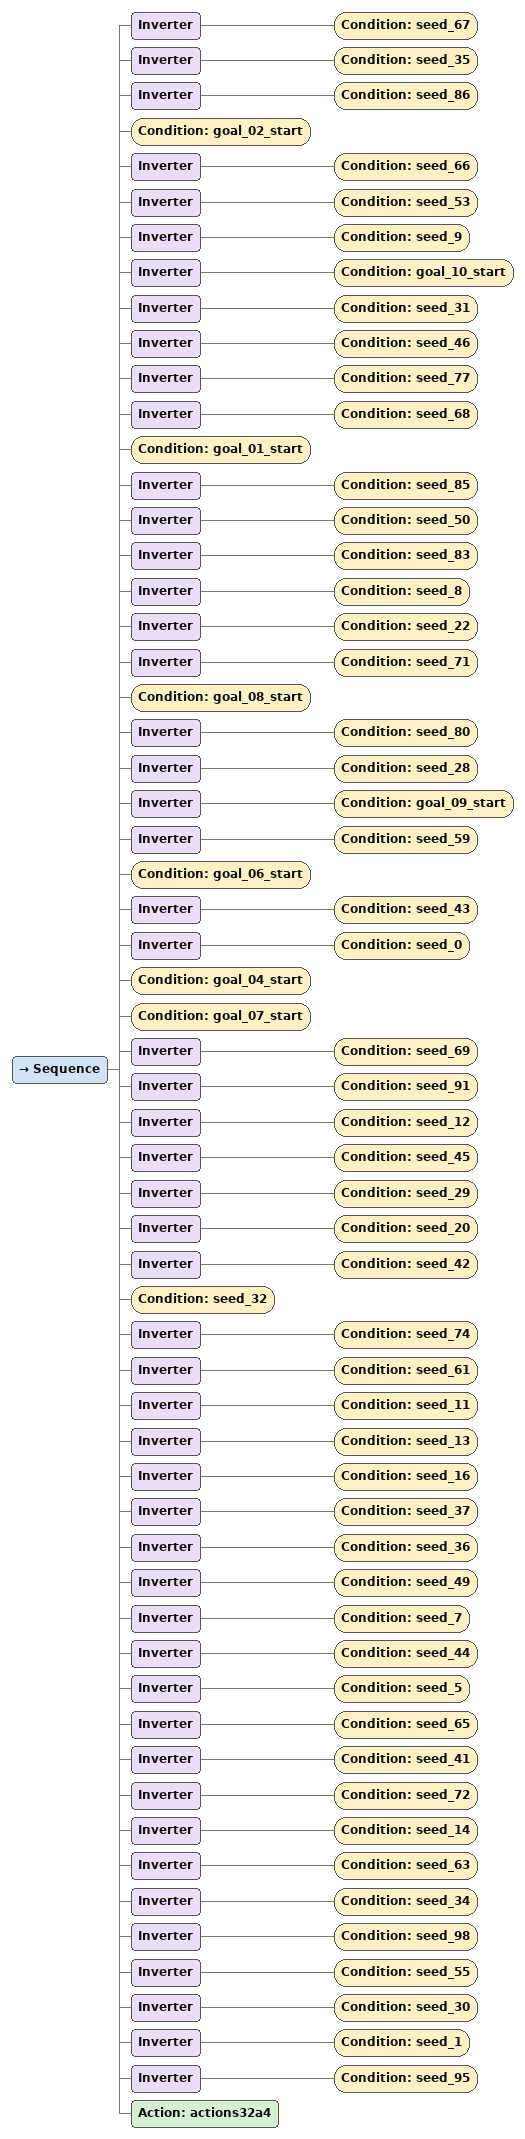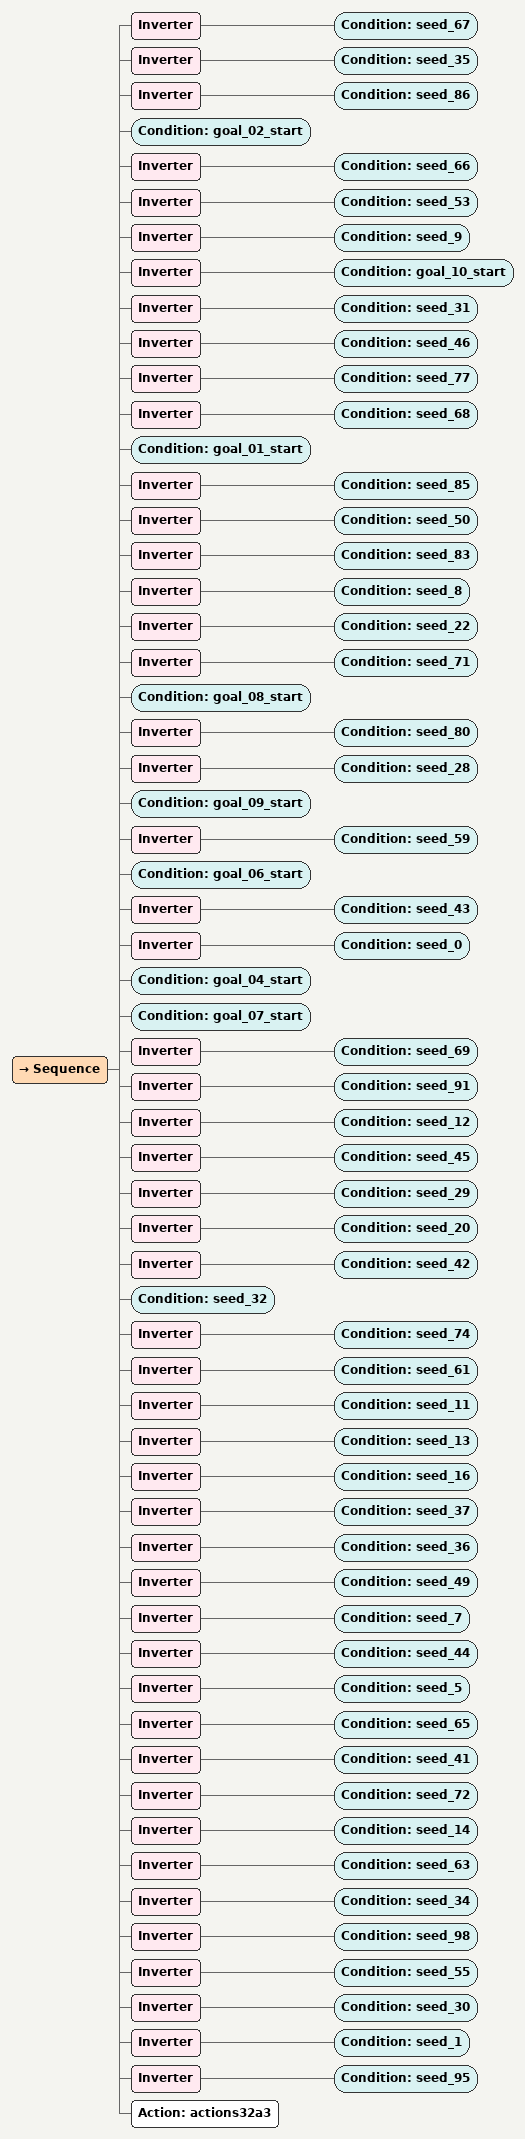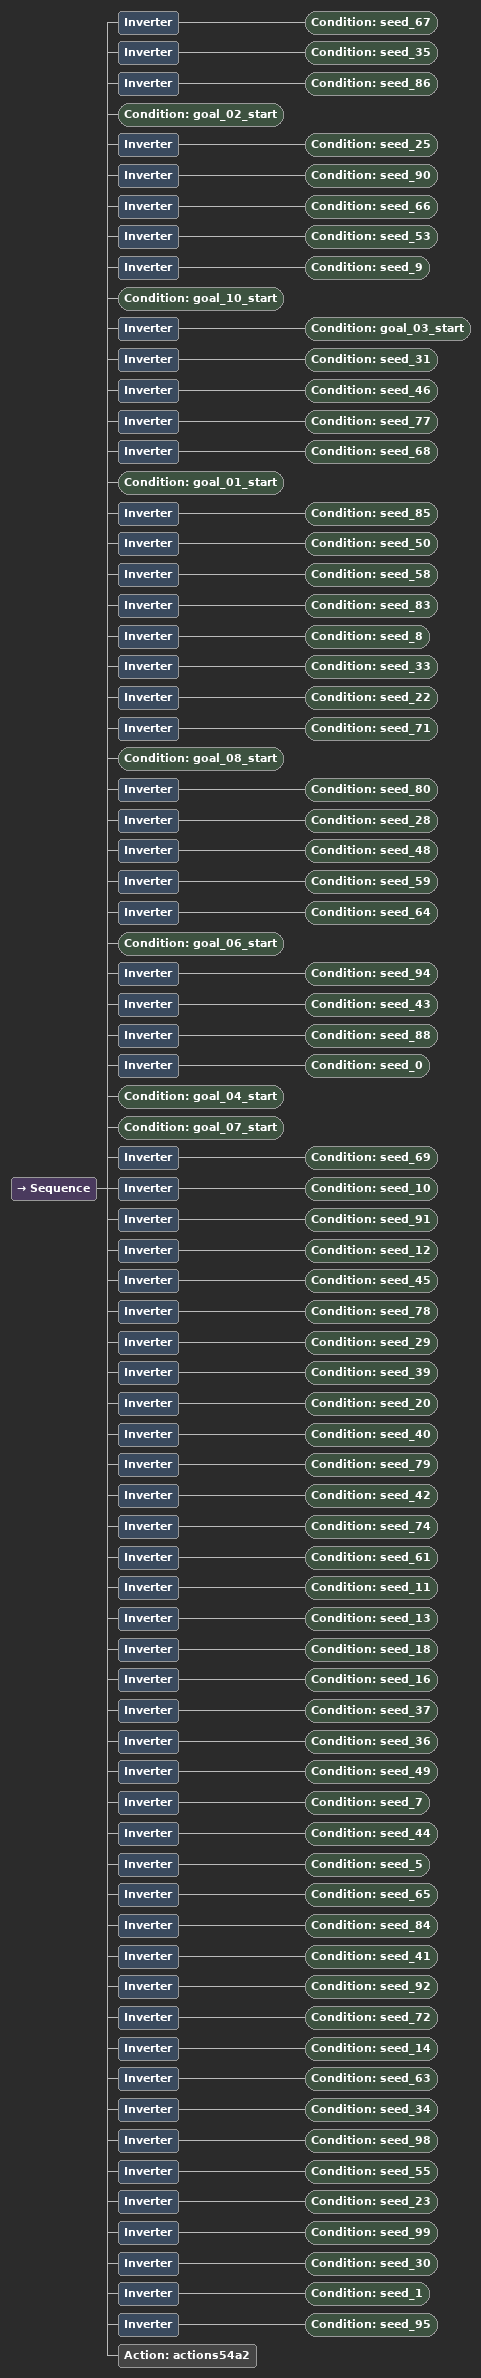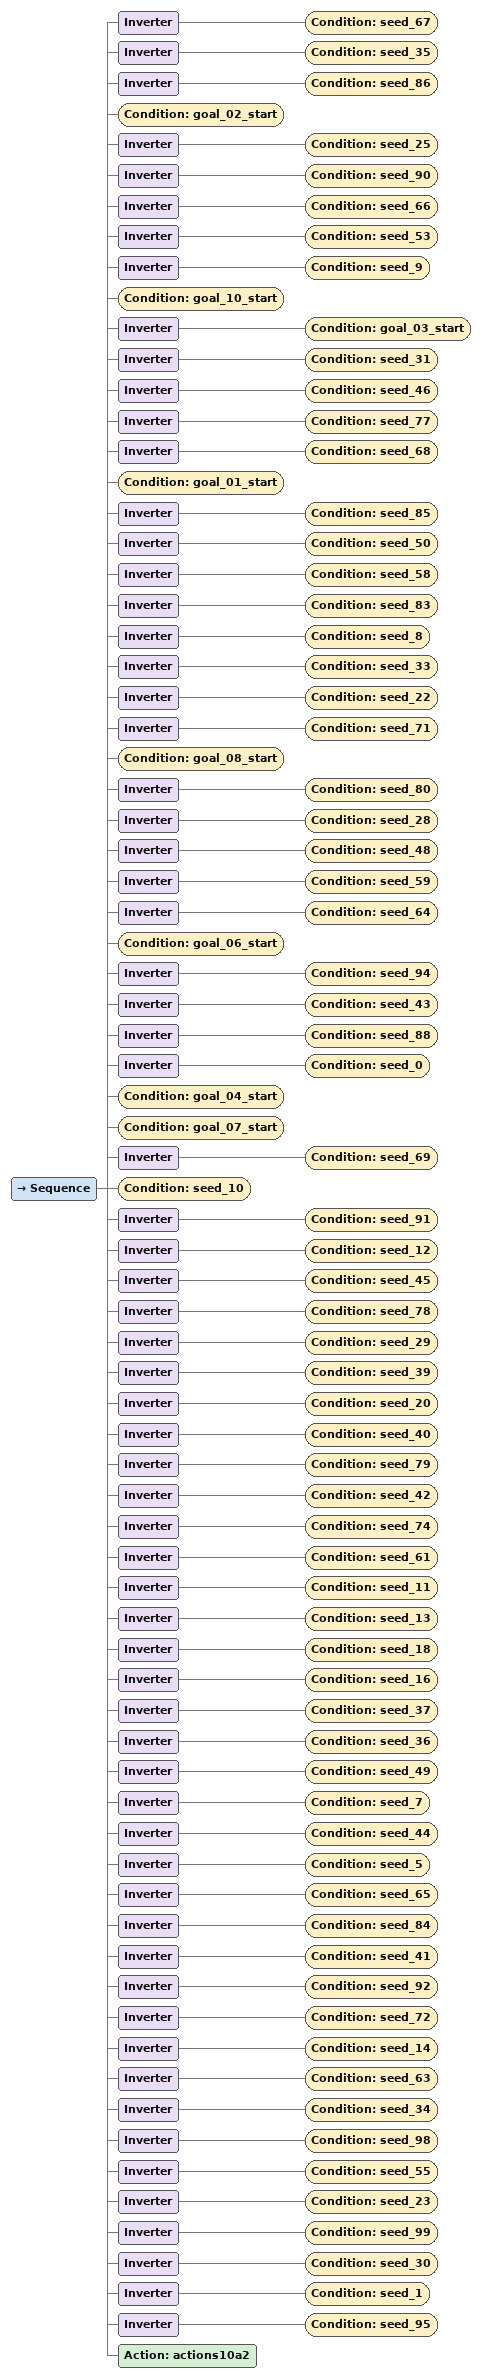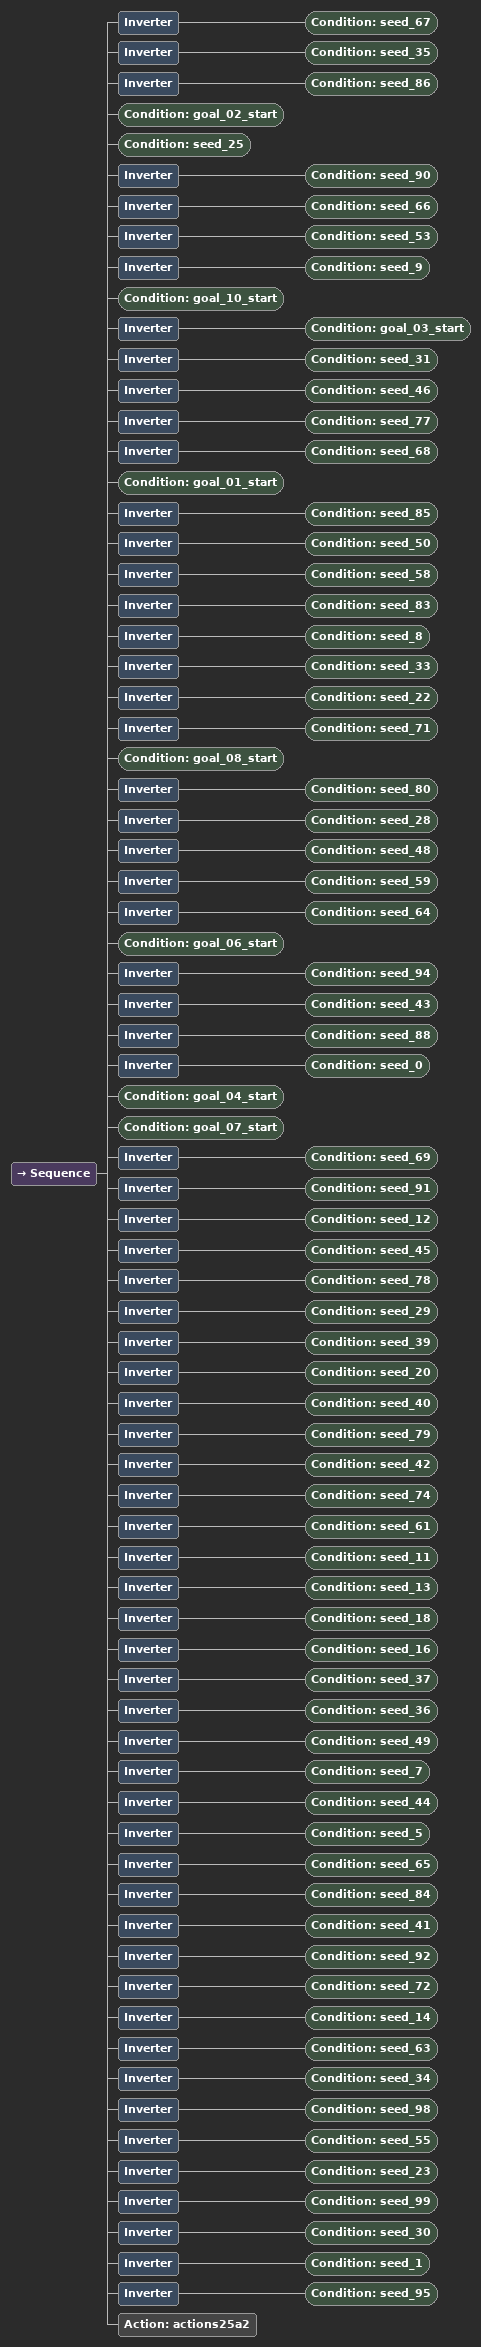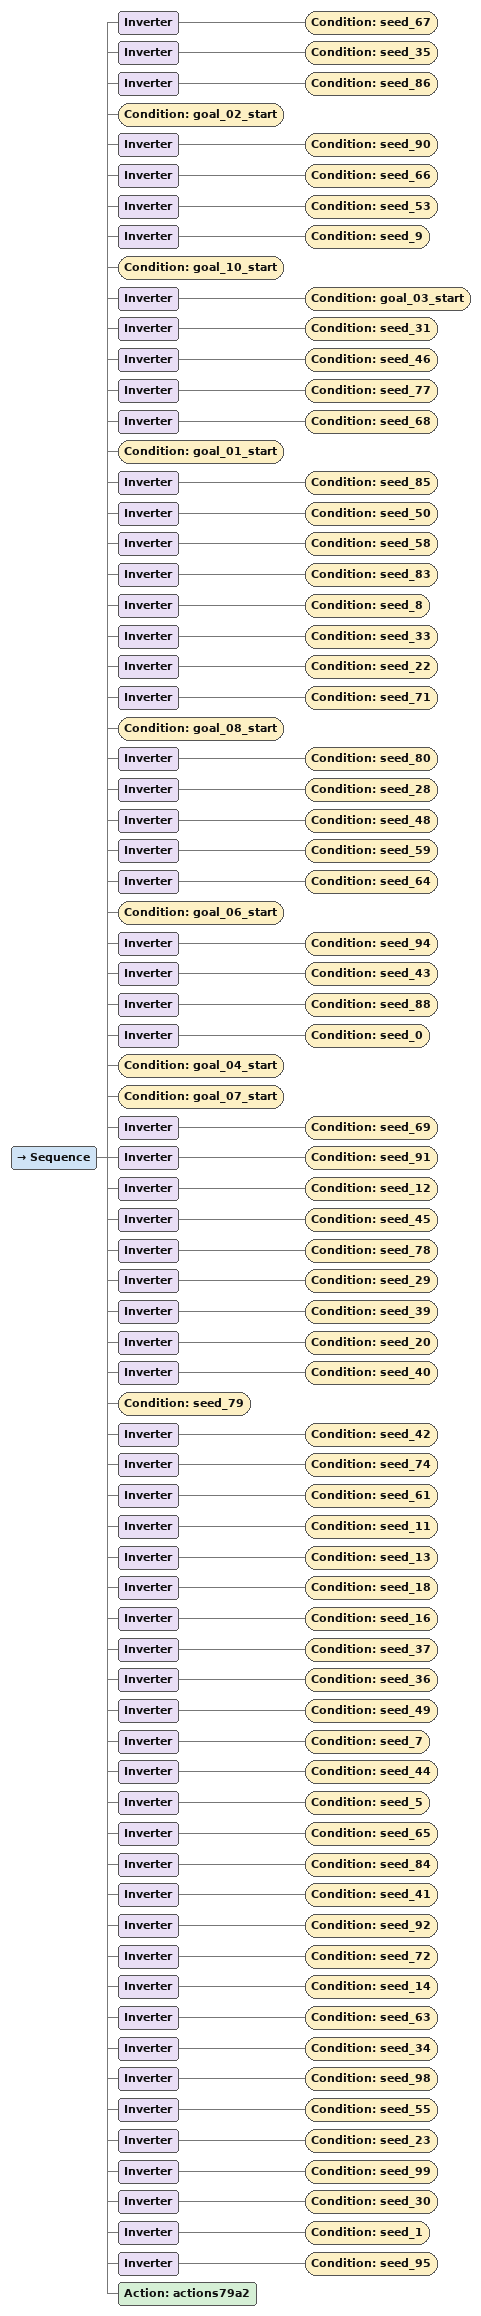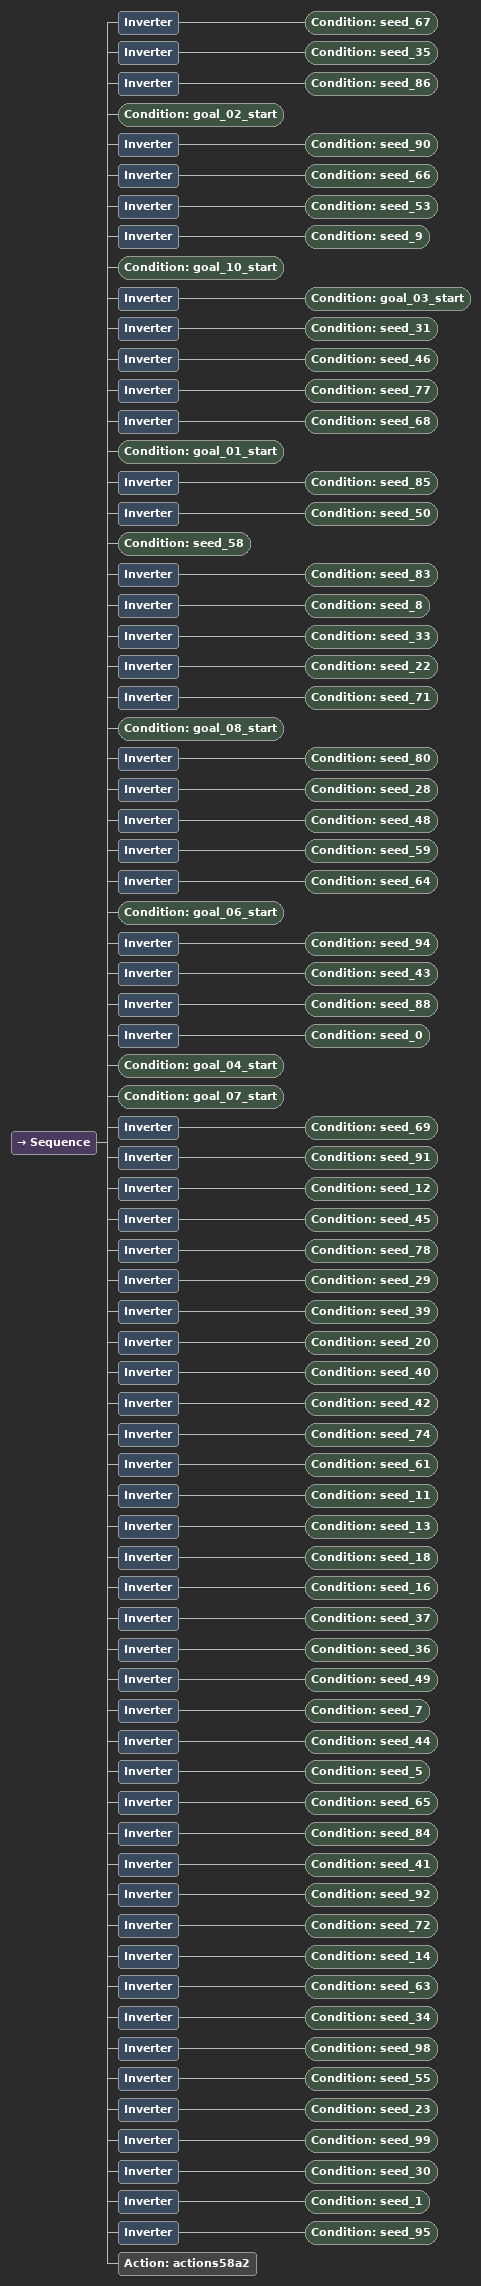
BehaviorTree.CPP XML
<Sequence>
  <Inverter>
    <Condition ID="seed_67"/>
  </Inverter>
  <Inverter>
    <Condition ID="seed_35"/>
  </Inverter>
  <Inverter>
    <Condition ID="seed_86"/>
  </Inverter>
  <Condition ID="goal_02_start"/>
  <Inverter>
    <Condition ID="seed_66"/>
  </Inverter>
  <Inverter>
    <Condition ID="seed_53"/>
  </Inverter>
  <Inverter>
    <Condition ID="seed_9"/>
  </Inverter>
  <Inverter>
    <Condition ID="goal_10_start"/>
  </Inverter>
  <Inverter>
    <Condition ID="seed_31"/>
  </Inverter>
  <Inverter>
    <Condition ID="seed_46"/>
  </Inverter>
  <Inverter>
    <Condition ID="seed_77"/>
  </Inverter>
  <Inverter>
    <Condition ID="seed_68"/>
  </Inverter>
  <Condition ID="goal_01_start"/>
  <Inverter>
    <Condition ID="seed_85"/>
  </Inverter>
  <Inverter>
    <Condition ID="seed_50"/>
  </Inverter>
  <Inverter>
    <Condition ID="seed_83"/>
  </Inverter>
  <Inverter>
    <Condition ID="seed_8"/>
  </Inverter>
  <Inverter>
    <Condition ID="seed_22"/>
  </Inverter>
  <Inverter>
    <Condition ID="seed_71"/>
  </Inverter>
  <Condition ID="goal_08_start"/>
  <Inverter>
    <Condition ID="seed_80"/>
  </Inverter>
  <Inverter>
    <Condition ID="seed_28"/>
  </Inverter>
  <Inverter>
    <Condition ID="goal_09_start"/>
  </Inverter>
  <Inverter>
    <Condition ID="seed_59"/>
  </Inverter>
  <Condition ID="goal_06_start"/>
  <Inverter>
    <Condition ID="seed_43"/>
  </Inverter>
  <Inverter>
    <Condition ID="seed_0"/>
  </Inverter>
  <Condition ID="goal_04_start"/>
  <Condition ID="goal_07_start"/>
  <Inverter>
    <Condition ID="seed_69"/>
  </Inverter>
  <Inverter>
    <Condition ID="seed_91"/>
  </Inverter>
  <Inverter>
    <Condition ID="seed_12"/>
  </Inverter>
  <Inverter>
    <Condition ID="seed_45"/>
  </Inverter>
  <Inverter>
    <Condition ID="seed_29"/>
  </Inverter>
  <Inverter>
    <Condition ID="seed_20"/>
  </Inverter>
  <Inverter>
    <Condition ID="seed_42"/>
  </Inverter>
  <Condition ID="seed_32"/>
  <Inverter>
    <Condition ID="seed_74"/>
  </Inverter>
  <Inverter>
    <Condition ID="seed_61"/>
  </Inverter>
  <Inverter>
    <Condition ID="seed_11"/>
  </Inverter>
  <Inverter>
    <Condition ID="seed_13"/>
  </Inverter>
  <Inverter>
    <Condition ID="seed_16"/>
  </Inverter>
  <Inverter>
    <Condition ID="seed_37"/>
  </Inverter>
  <Inverter>
    <Condition ID="seed_36"/>
  </Inverter>
  <Inverter>
    <Condition ID="seed_49"/>
  </Inverter>
  <Inverter>
    <Condition ID="seed_7"/>
  </Inverter>
  <Inverter>
    <Condition ID="seed_44"/>
  </Inverter>
  <Inverter>
    <Condition ID="seed_5"/>
  </Inverter>
  <Inverter>
    <Condition ID="seed_65"/>
  </Inverter>
  <Inverter>
    <Condition ID="seed_41"/>
  </Inverter>
  <Inverter>
    <Condition ID="seed_72"/>
  </Inverter>
  <Inverter>
    <Condition ID="seed_14"/>
  </Inverter>
  <Inverter>
    <Condition ID="seed_63"/>
  </Inverter>
  <Inverter>
    <Condition ID="seed_34"/>
  </Inverter>
  <Inverter>
    <Condition ID="seed_98"/>
  </Inverter>
  <Inverter>
    <Condition ID="seed_55"/>
  </Inverter>
  <Inverter>
    <Condition ID="seed_30"/>
  </Inverter>
  <Inverter>
    <Condition ID="seed_1"/>
  </Inverter>
  <Inverter>
    <Condition ID="seed_95"/>
  </Inverter>
  <Action ID="actions32a4"/>
</Sequence>

<Sequence>
  <Inverter>
    <Condition ID="seed_67"/>
  </Inverter>
  <Inverter>
    <Condition ID="seed_35"/>
  </Inverter>
  <Inverter>
    <Condition ID="seed_86"/>
  </Inverter>
  <Condition ID="goal_02_start"/>
  <Inverter>
    <Condition ID="seed_66"/>
  </Inverter>
  <Inverter>
    <Condition ID="seed_53"/>
  </Inverter>
  <Inverter>
    <Condition ID="seed_9"/>
  </Inverter>
  <Inverter>
    <Condition ID="goal_10_start"/>
  </Inverter>
  <Inverter>
    <Condition ID="seed_31"/>
  </Inverter>
  <Inverter>
    <Condition ID="seed_46"/>
  </Inverter>
  <Inverter>
    <Condition ID="seed_77"/>
  </Inverter>
  <Inverter>
    <Condition ID="seed_68"/>
  </Inverter>
  <Condition ID="goal_01_start"/>
  <Inverter>
    <Condition ID="seed_85"/>
  </Inverter>
  <Inverter>
    <Condition ID="seed_50"/>
  </Inverter>
  <Inverter>
    <Condition ID="seed_83"/>
  </Inverter>
  <Inverter>
    <Condition ID="seed_8"/>
  </Inverter>
  <Inverter>
    <Condition ID="seed_22"/>
  </Inverter>
  <Inverter>
    <Condition ID="seed_71"/>
  </Inverter>
  <Condition ID="goal_08_start"/>
  <Inverter>
    <Condition ID="seed_80"/>
  </Inverter>
  <Inverter>
    <Condition ID="seed_28"/>
  </Inverter>
  <Condition ID="goal_09_start"/>
  <Inverter>
    <Condition ID="seed_59"/>
  </Inverter>
  <Condition ID="goal_06_start"/>
  <Inverter>
    <Condition ID="seed_43"/>
  </Inverter>
  <Inverter>
    <Condition ID="seed_0"/>
  </Inverter>
  <Condition ID="goal_04_start"/>
  <Condition ID="goal_07_start"/>
  <Inverter>
    <Condition ID="seed_69"/>
  </Inverter>
  <Inverter>
    <Condition ID="seed_91"/>
  </Inverter>
  <Inverter>
    <Condition ID="seed_12"/>
  </Inverter>
  <Inverter>
    <Condition ID="seed_45"/>
  </Inverter>
  <Inverter>
    <Condition ID="seed_29"/>
  </Inverter>
  <Inverter>
    <Condition ID="seed_20"/>
  </Inverter>
  <Inverter>
    <Condition ID="seed_42"/>
  </Inverter>
  <Condition ID="seed_32"/>
  <Inverter>
    <Condition ID="seed_74"/>
  </Inverter>
  <Inverter>
    <Condition ID="seed_61"/>
  </Inverter>
  <Inverter>
    <Condition ID="seed_11"/>
  </Inverter>
  <Inverter>
    <Condition ID="seed_13"/>
  </Inverter>
  <Inverter>
    <Condition ID="seed_16"/>
  </Inverter>
  <Inverter>
    <Condition ID="seed_37"/>
  </Inverter>
  <Inverter>
    <Condition ID="seed_36"/>
  </Inverter>
  <Inverter>
    <Condition ID="seed_49"/>
  </Inverter>
  <Inverter>
    <Condition ID="seed_7"/>
  </Inverter>
  <Inverter>
    <Condition ID="seed_44"/>
  </Inverter>
  <Inverter>
    <Condition ID="seed_5"/>
  </Inverter>
  <Inverter>
    <Condition ID="seed_65"/>
  </Inverter>
  <Inverter>
    <Condition ID="seed_41"/>
  </Inverter>
  <Inverter>
    <Condition ID="seed_72"/>
  </Inverter>
  <Inverter>
    <Condition ID="seed_14"/>
  </Inverter>
  <Inverter>
    <Condition ID="seed_63"/>
  </Inverter>
  <Inverter>
    <Condition ID="seed_34"/>
  </Inverter>
  <Inverter>
    <Condition ID="seed_98"/>
  </Inverter>
  <Inverter>
    <Condition ID="seed_55"/>
  </Inverter>
  <Inverter>
    <Condition ID="seed_30"/>
  </Inverter>
  <Inverter>
    <Condition ID="seed_1"/>
  </Inverter>
  <Inverter>
    <Condition ID="seed_95"/>
  </Inverter>
  <Action ID="actions32a3"/>
</Sequence>

<Sequence>
  <Inverter>
    <Condition ID="seed_67"/>
  </Inverter>
  <Inverter>
    <Condition ID="seed_35"/>
  </Inverter>
  <Inverter>
    <Condition ID="seed_86"/>
  </Inverter>
  <Condition ID="goal_02_start"/>
  <Inverter>
    <Condition ID="seed_25"/>
  </Inverter>
  <Inverter>
    <Condition ID="seed_90"/>
  </Inverter>
  <Inverter>
    <Condition ID="seed_66"/>
  </Inverter>
  <Inverter>
    <Condition ID="seed_53"/>
  </Inverter>
  <Inverter>
    <Condition ID="seed_9"/>
  </Inverter>
  <Condition ID="goal_10_start"/>
  <Inverter>
    <Condition ID="goal_03_start"/>
  </Inverter>
  <Inverter>
    <Condition ID="seed_31"/>
  </Inverter>
  <Inverter>
    <Condition ID="seed_46"/>
  </Inverter>
  <Inverter>
    <Condition ID="seed_77"/>
  </Inverter>
  <Inverter>
    <Condition ID="seed_68"/>
  </Inverter>
  <Condition ID="goal_01_start"/>
  <Inverter>
    <Condition ID="seed_85"/>
  </Inverter>
  <Inverter>
    <Condition ID="seed_50"/>
  </Inverter>
  <Inverter>
    <Condition ID="seed_58"/>
  </Inverter>
  <Inverter>
    <Condition ID="seed_83"/>
  </Inverter>
  <Inverter>
    <Condition ID="seed_8"/>
  </Inverter>
  <Inverter>
    <Condition ID="seed_33"/>
  </Inverter>
  <Inverter>
    <Condition ID="seed_22"/>
  </Inverter>
  <Inverter>
    <Condition ID="seed_71"/>
  </Inverter>
  <Condition ID="goal_08_start"/>
  <Inverter>
    <Condition ID="seed_80"/>
  </Inverter>
  <Inverter>
    <Condition ID="seed_28"/>
  </Inverter>
  <Inverter>
    <Condition ID="seed_48"/>
  </Inverter>
  <Inverter>
    <Condition ID="seed_59"/>
  </Inverter>
  <Inverter>
    <Condition ID="seed_64"/>
  </Inverter>
  <Condition ID="goal_06_start"/>
  <Inverter>
    <Condition ID="seed_94"/>
  </Inverter>
  <Inverter>
    <Condition ID="seed_43"/>
  </Inverter>
  <Inverter>
    <Condition ID="seed_88"/>
  </Inverter>
  <Inverter>
    <Condition ID="seed_0"/>
  </Inverter>
  <Condition ID="goal_04_start"/>
  <Condition ID="goal_07_start"/>
  <Inverter>
    <Condition ID="seed_69"/>
  </Inverter>
  <Inverter>
    <Condition ID="seed_10"/>
  </Inverter>
  <Inverter>
    <Condition ID="seed_91"/>
  </Inverter>
  <Inverter>
    <Condition ID="seed_12"/>
  </Inverter>
  <Inverter>
    <Condition ID="seed_45"/>
  </Inverter>
  <Inverter>
    <Condition ID="seed_78"/>
  </Inverter>
  <Inverter>
    <Condition ID="seed_29"/>
  </Inverter>
  <Inverter>
    <Condition ID="seed_39"/>
  </Inverter>
  <Inverter>
    <Condition ID="seed_20"/>
  </Inverter>
  <Inverter>
    <Condition ID="seed_40"/>
  </Inverter>
  <Inverter>
    <Condition ID="seed_79"/>
  </Inverter>
  <Inverter>
    <Condition ID="seed_42"/>
  </Inverter>
  <Inverter>
    <Condition ID="seed_74"/>
  </Inverter>
  <Inverter>
    <Condition ID="seed_61"/>
  </Inverter>
  <Inverter>
    <Condition ID="seed_11"/>
  </Inverter>
  <Inverter>
    <Condition ID="seed_13"/>
  </Inverter>
  <Inverter>
    <Condition ID="seed_18"/>
  </Inverter>
  <Inverter>
    <Condition ID="seed_16"/>
  </Inverter>
  <Inverter>
    <Condition ID="seed_37"/>
  </Inverter>
  <Inverter>
    <Condition ID="seed_36"/>
  </Inverter>
  <Inverter>
    <Condition ID="seed_49"/>
  </Inverter>
  <Inverter>
    <Condition ID="seed_7"/>
  </Inverter>
  <Inverter>
    <Condition ID="seed_44"/>
  </Inverter>
  <Inverter>
    <Condition ID="seed_5"/>
  </Inverter>
  <Inverter>
    <Condition ID="seed_65"/>
  </Inverter>
  <Inverter>
    <Condition ID="seed_84"/>
  </Inverter>
  <Inverter>
    <Condition ID="seed_41"/>
  </Inverter>
  <Inverter>
    <Condition ID="seed_92"/>
  </Inverter>
  <Inverter>
    <Condition ID="seed_72"/>
  </Inverter>
  <Inverter>
    <Condition ID="seed_14"/>
  </Inverter>
  <Inverter>
    <Condition ID="seed_63"/>
  </Inverter>
  <Inverter>
    <Condition ID="seed_34"/>
  </Inverter>
  <Inverter>
    <Condition ID="seed_98"/>
  </Inverter>
  <Inverter>
    <Condition ID="seed_55"/>
  </Inverter>
  <Inverter>
    <Condition ID="seed_23"/>
  </Inverter>
  <Inverter>
    <Condition ID="seed_99"/>
  </Inverter>
  <Inverter>
    <Condition ID="seed_30"/>
  </Inverter>
  <Inverter>
    <Condition ID="seed_1"/>
  </Inverter>
  <Inverter>
    <Condition ID="seed_95"/>
  </Inverter>
  <Action ID="actions54a2"/>
</Sequence>

<Sequence>
  <Inverter>
    <Condition ID="seed_67"/>
  </Inverter>
  <Inverter>
    <Condition ID="seed_35"/>
  </Inverter>
  <Inverter>
    <Condition ID="seed_86"/>
  </Inverter>
  <Condition ID="goal_02_start"/>
  <Inverter>
    <Condition ID="seed_25"/>
  </Inverter>
  <Inverter>
    <Condition ID="seed_90"/>
  </Inverter>
  <Inverter>
    <Condition ID="seed_66"/>
  </Inverter>
  <Inverter>
    <Condition ID="seed_53"/>
  </Inverter>
  <Inverter>
    <Condition ID="seed_9"/>
  </Inverter>
  <Condition ID="goal_10_start"/>
  <Inverter>
    <Condition ID="goal_03_start"/>
  </Inverter>
  <Inverter>
    <Condition ID="seed_31"/>
  </Inverter>
  <Inverter>
    <Condition ID="seed_46"/>
  </Inverter>
  <Inverter>
    <Condition ID="seed_77"/>
  </Inverter>
  <Inverter>
    <Condition ID="seed_68"/>
  </Inverter>
  <Condition ID="goal_01_start"/>
  <Inverter>
    <Condition ID="seed_85"/>
  </Inverter>
  <Inverter>
    <Condition ID="seed_50"/>
  </Inverter>
  <Inverter>
    <Condition ID="seed_58"/>
  </Inverter>
  <Inverter>
    <Condition ID="seed_83"/>
  </Inverter>
  <Inverter>
    <Condition ID="seed_8"/>
  </Inverter>
  <Inverter>
    <Condition ID="seed_33"/>
  </Inverter>
  <Inverter>
    <Condition ID="seed_22"/>
  </Inverter>
  <Inverter>
    <Condition ID="seed_71"/>
  </Inverter>
  <Condition ID="goal_08_start"/>
  <Inverter>
    <Condition ID="seed_80"/>
  </Inverter>
  <Inverter>
    <Condition ID="seed_28"/>
  </Inverter>
  <Inverter>
    <Condition ID="seed_48"/>
  </Inverter>
  <Inverter>
    <Condition ID="seed_59"/>
  </Inverter>
  <Inverter>
    <Condition ID="seed_64"/>
  </Inverter>
  <Condition ID="goal_06_start"/>
  <Inverter>
    <Condition ID="seed_94"/>
  </Inverter>
  <Inverter>
    <Condition ID="seed_43"/>
  </Inverter>
  <Inverter>
    <Condition ID="seed_88"/>
  </Inverter>
  <Inverter>
    <Condition ID="seed_0"/>
  </Inverter>
  <Condition ID="goal_04_start"/>
  <Condition ID="goal_07_start"/>
  <Inverter>
    <Condition ID="seed_69"/>
  </Inverter>
  <Condition ID="seed_10"/>
  <Inverter>
    <Condition ID="seed_91"/>
  </Inverter>
  <Inverter>
    <Condition ID="seed_12"/>
  </Inverter>
  <Inverter>
    <Condition ID="seed_45"/>
  </Inverter>
  <Inverter>
    <Condition ID="seed_78"/>
  </Inverter>
  <Inverter>
    <Condition ID="seed_29"/>
  </Inverter>
  <Inverter>
    <Condition ID="seed_39"/>
  </Inverter>
  <Inverter>
    <Condition ID="seed_20"/>
  </Inverter>
  <Inverter>
    <Condition ID="seed_40"/>
  </Inverter>
  <Inverter>
    <Condition ID="seed_79"/>
  </Inverter>
  <Inverter>
    <Condition ID="seed_42"/>
  </Inverter>
  <Inverter>
    <Condition ID="seed_74"/>
  </Inverter>
  <Inverter>
    <Condition ID="seed_61"/>
  </Inverter>
  <Inverter>
    <Condition ID="seed_11"/>
  </Inverter>
  <Inverter>
    <Condition ID="seed_13"/>
  </Inverter>
  <Inverter>
    <Condition ID="seed_18"/>
  </Inverter>
  <Inverter>
    <Condition ID="seed_16"/>
  </Inverter>
  <Inverter>
    <Condition ID="seed_37"/>
  </Inverter>
  <Inverter>
    <Condition ID="seed_36"/>
  </Inverter>
  <Inverter>
    <Condition ID="seed_49"/>
  </Inverter>
  <Inverter>
    <Condition ID="seed_7"/>
  </Inverter>
  <Inverter>
    <Condition ID="seed_44"/>
  </Inverter>
  <Inverter>
    <Condition ID="seed_5"/>
  </Inverter>
  <Inverter>
    <Condition ID="seed_65"/>
  </Inverter>
  <Inverter>
    <Condition ID="seed_84"/>
  </Inverter>
  <Inverter>
    <Condition ID="seed_41"/>
  </Inverter>
  <Inverter>
    <Condition ID="seed_92"/>
  </Inverter>
  <Inverter>
    <Condition ID="seed_72"/>
  </Inverter>
  <Inverter>
    <Condition ID="seed_14"/>
  </Inverter>
  <Inverter>
    <Condition ID="seed_63"/>
  </Inverter>
  <Inverter>
    <Condition ID="seed_34"/>
  </Inverter>
  <Inverter>
    <Condition ID="seed_98"/>
  </Inverter>
  <Inverter>
    <Condition ID="seed_55"/>
  </Inverter>
  <Inverter>
    <Condition ID="seed_23"/>
  </Inverter>
  <Inverter>
    <Condition ID="seed_99"/>
  </Inverter>
  <Inverter>
    <Condition ID="seed_30"/>
  </Inverter>
  <Inverter>
    <Condition ID="seed_1"/>
  </Inverter>
  <Inverter>
    <Condition ID="seed_95"/>
  </Inverter>
  <Action ID="actions10a2"/>
</Sequence>

<Sequence>
  <Inverter>
    <Condition ID="seed_67"/>
  </Inverter>
  <Inverter>
    <Condition ID="seed_35"/>
  </Inverter>
  <Inverter>
    <Condition ID="seed_86"/>
  </Inverter>
  <Condition ID="goal_02_start"/>
  <Condition ID="seed_25"/>
  <Inverter>
    <Condition ID="seed_90"/>
  </Inverter>
  <Inverter>
    <Condition ID="seed_66"/>
  </Inverter>
  <Inverter>
    <Condition ID="seed_53"/>
  </Inverter>
  <Inverter>
    <Condition ID="seed_9"/>
  </Inverter>
  <Condition ID="goal_10_start"/>
  <Inverter>
    <Condition ID="goal_03_start"/>
  </Inverter>
  <Inverter>
    <Condition ID="seed_31"/>
  </Inverter>
  <Inverter>
    <Condition ID="seed_46"/>
  </Inverter>
  <Inverter>
    <Condition ID="seed_77"/>
  </Inverter>
  <Inverter>
    <Condition ID="seed_68"/>
  </Inverter>
  <Condition ID="goal_01_start"/>
  <Inverter>
    <Condition ID="seed_85"/>
  </Inverter>
  <Inverter>
    <Condition ID="seed_50"/>
  </Inverter>
  <Inverter>
    <Condition ID="seed_58"/>
  </Inverter>
  <Inverter>
    <Condition ID="seed_83"/>
  </Inverter>
  <Inverter>
    <Condition ID="seed_8"/>
  </Inverter>
  <Inverter>
    <Condition ID="seed_33"/>
  </Inverter>
  <Inverter>
    <Condition ID="seed_22"/>
  </Inverter>
  <Inverter>
    <Condition ID="seed_71"/>
  </Inverter>
  <Condition ID="goal_08_start"/>
  <Inverter>
    <Condition ID="seed_80"/>
  </Inverter>
  <Inverter>
    <Condition ID="seed_28"/>
  </Inverter>
  <Inverter>
    <Condition ID="seed_48"/>
  </Inverter>
  <Inverter>
    <Condition ID="seed_59"/>
  </Inverter>
  <Inverter>
    <Condition ID="seed_64"/>
  </Inverter>
  <Condition ID="goal_06_start"/>
  <Inverter>
    <Condition ID="seed_94"/>
  </Inverter>
  <Inverter>
    <Condition ID="seed_43"/>
  </Inverter>
  <Inverter>
    <Condition ID="seed_88"/>
  </Inverter>
  <Inverter>
    <Condition ID="seed_0"/>
  </Inverter>
  <Condition ID="goal_04_start"/>
  <Condition ID="goal_07_start"/>
  <Inverter>
    <Condition ID="seed_69"/>
  </Inverter>
  <Inverter>
    <Condition ID="seed_91"/>
  </Inverter>
  <Inverter>
    <Condition ID="seed_12"/>
  </Inverter>
  <Inverter>
    <Condition ID="seed_45"/>
  </Inverter>
  <Inverter>
    <Condition ID="seed_78"/>
  </Inverter>
  <Inverter>
    <Condition ID="seed_29"/>
  </Inverter>
  <Inverter>
    <Condition ID="seed_39"/>
  </Inverter>
  <Inverter>
    <Condition ID="seed_20"/>
  </Inverter>
  <Inverter>
    <Condition ID="seed_40"/>
  </Inverter>
  <Inverter>
    <Condition ID="seed_79"/>
  </Inverter>
  <Inverter>
    <Condition ID="seed_42"/>
  </Inverter>
  <Inverter>
    <Condition ID="seed_74"/>
  </Inverter>
  <Inverter>
    <Condition ID="seed_61"/>
  </Inverter>
  <Inverter>
    <Condition ID="seed_11"/>
  </Inverter>
  <Inverter>
    <Condition ID="seed_13"/>
  </Inverter>
  <Inverter>
    <Condition ID="seed_18"/>
  </Inverter>
  <Inverter>
    <Condition ID="seed_16"/>
  </Inverter>
  <Inverter>
    <Condition ID="seed_37"/>
  </Inverter>
  <Inverter>
    <Condition ID="seed_36"/>
  </Inverter>
  <Inverter>
    <Condition ID="seed_49"/>
  </Inverter>
  <Inverter>
    <Condition ID="seed_7"/>
  </Inverter>
  <Inverter>
    <Condition ID="seed_44"/>
  </Inverter>
  <Inverter>
    <Condition ID="seed_5"/>
  </Inverter>
  <Inverter>
    <Condition ID="seed_65"/>
  </Inverter>
  <Inverter>
    <Condition ID="seed_84"/>
  </Inverter>
  <Inverter>
    <Condition ID="seed_41"/>
  </Inverter>
  <Inverter>
    <Condition ID="seed_92"/>
  </Inverter>
  <Inverter>
    <Condition ID="seed_72"/>
  </Inverter>
  <Inverter>
    <Condition ID="seed_14"/>
  </Inverter>
  <Inverter>
    <Condition ID="seed_63"/>
  </Inverter>
  <Inverter>
    <Condition ID="seed_34"/>
  </Inverter>
  <Inverter>
    <Condition ID="seed_98"/>
  </Inverter>
  <Inverter>
    <Condition ID="seed_55"/>
  </Inverter>
  <Inverter>
    <Condition ID="seed_23"/>
  </Inverter>
  <Inverter>
    <Condition ID="seed_99"/>
  </Inverter>
  <Inverter>
    <Condition ID="seed_30"/>
  </Inverter>
  <Inverter>
    <Condition ID="seed_1"/>
  </Inverter>
  <Inverter>
    <Condition ID="seed_95"/>
  </Inverter>
  <Action ID="actions25a2"/>
</Sequence>

<Sequence>
  <Inverter>
    <Condition ID="seed_67"/>
  </Inverter>
  <Inverter>
    <Condition ID="seed_35"/>
  </Inverter>
  <Inverter>
    <Condition ID="seed_86"/>
  </Inverter>
  <Condition ID="goal_02_start"/>
  <Inverter>
    <Condition ID="seed_90"/>
  </Inverter>
  <Inverter>
    <Condition ID="seed_66"/>
  </Inverter>
  <Inverter>
    <Condition ID="seed_53"/>
  </Inverter>
  <Inverter>
    <Condition ID="seed_9"/>
  </Inverter>
  <Condition ID="goal_10_start"/>
  <Inverter>
    <Condition ID="goal_03_start"/>
  </Inverter>
  <Inverter>
    <Condition ID="seed_31"/>
  </Inverter>
  <Inverter>
    <Condition ID="seed_46"/>
  </Inverter>
  <Inverter>
    <Condition ID="seed_77"/>
  </Inverter>
  <Inverter>
    <Condition ID="seed_68"/>
  </Inverter>
  <Condition ID="goal_01_start"/>
  <Inverter>
    <Condition ID="seed_85"/>
  </Inverter>
  <Inverter>
    <Condition ID="seed_50"/>
  </Inverter>
  <Inverter>
    <Condition ID="seed_58"/>
  </Inverter>
  <Inverter>
    <Condition ID="seed_83"/>
  </Inverter>
  <Inverter>
    <Condition ID="seed_8"/>
  </Inverter>
  <Inverter>
    <Condition ID="seed_33"/>
  </Inverter>
  <Inverter>
    <Condition ID="seed_22"/>
  </Inverter>
  <Inverter>
    <Condition ID="seed_71"/>
  </Inverter>
  <Condition ID="goal_08_start"/>
  <Inverter>
    <Condition ID="seed_80"/>
  </Inverter>
  <Inverter>
    <Condition ID="seed_28"/>
  </Inverter>
  <Inverter>
    <Condition ID="seed_48"/>
  </Inverter>
  <Inverter>
    <Condition ID="seed_59"/>
  </Inverter>
  <Inverter>
    <Condition ID="seed_64"/>
  </Inverter>
  <Condition ID="goal_06_start"/>
  <Inverter>
    <Condition ID="seed_94"/>
  </Inverter>
  <Inverter>
    <Condition ID="seed_43"/>
  </Inverter>
  <Inverter>
    <Condition ID="seed_88"/>
  </Inverter>
  <Inverter>
    <Condition ID="seed_0"/>
  </Inverter>
  <Condition ID="goal_04_start"/>
  <Condition ID="goal_07_start"/>
  <Inverter>
    <Condition ID="seed_69"/>
  </Inverter>
  <Inverter>
    <Condition ID="seed_91"/>
  </Inverter>
  <Inverter>
    <Condition ID="seed_12"/>
  </Inverter>
  <Inverter>
    <Condition ID="seed_45"/>
  </Inverter>
  <Inverter>
    <Condition ID="seed_78"/>
  </Inverter>
  <Inverter>
    <Condition ID="seed_29"/>
  </Inverter>
  <Inverter>
    <Condition ID="seed_39"/>
  </Inverter>
  <Inverter>
    <Condition ID="seed_20"/>
  </Inverter>
  <Inverter>
    <Condition ID="seed_40"/>
  </Inverter>
  <Condition ID="seed_79"/>
  <Inverter>
    <Condition ID="seed_42"/>
  </Inverter>
  <Inverter>
    <Condition ID="seed_74"/>
  </Inverter>
  <Inverter>
    <Condition ID="seed_61"/>
  </Inverter>
  <Inverter>
    <Condition ID="seed_11"/>
  </Inverter>
  <Inverter>
    <Condition ID="seed_13"/>
  </Inverter>
  <Inverter>
    <Condition ID="seed_18"/>
  </Inverter>
  <Inverter>
    <Condition ID="seed_16"/>
  </Inverter>
  <Inverter>
    <Condition ID="seed_37"/>
  </Inverter>
  <Inverter>
    <Condition ID="seed_36"/>
  </Inverter>
  <Inverter>
    <Condition ID="seed_49"/>
  </Inverter>
  <Inverter>
    <Condition ID="seed_7"/>
  </Inverter>
  <Inverter>
    <Condition ID="seed_44"/>
  </Inverter>
  <Inverter>
    <Condition ID="seed_5"/>
  </Inverter>
  <Inverter>
    <Condition ID="seed_65"/>
  </Inverter>
  <Inverter>
    <Condition ID="seed_84"/>
  </Inverter>
  <Inverter>
    <Condition ID="seed_41"/>
  </Inverter>
  <Inverter>
    <Condition ID="seed_92"/>
  </Inverter>
  <Inverter>
    <Condition ID="seed_72"/>
  </Inverter>
  <Inverter>
    <Condition ID="seed_14"/>
  </Inverter>
  <Inverter>
    <Condition ID="seed_63"/>
  </Inverter>
  <Inverter>
    <Condition ID="seed_34"/>
  </Inverter>
  <Inverter>
    <Condition ID="seed_98"/>
  </Inverter>
  <Inverter>
    <Condition ID="seed_55"/>
  </Inverter>
  <Inverter>
    <Condition ID="seed_23"/>
  </Inverter>
  <Inverter>
    <Condition ID="seed_99"/>
  </Inverter>
  <Inverter>
    <Condition ID="seed_30"/>
  </Inverter>
  <Inverter>
    <Condition ID="seed_1"/>
  </Inverter>
  <Inverter>
    <Condition ID="seed_95"/>
  </Inverter>
  <Action ID="actions79a2"/>
</Sequence>

<Sequence>
  <Inverter>
    <Condition ID="seed_67"/>
  </Inverter>
  <Inverter>
    <Condition ID="seed_35"/>
  </Inverter>
  <Inverter>
    <Condition ID="seed_86"/>
  </Inverter>
  <Condition ID="goal_02_start"/>
  <Inverter>
    <Condition ID="seed_90"/>
  </Inverter>
  <Inverter>
    <Condition ID="seed_66"/>
  </Inverter>
  <Inverter>
    <Condition ID="seed_53"/>
  </Inverter>
  <Inverter>
    <Condition ID="seed_9"/>
  </Inverter>
  <Condition ID="goal_10_start"/>
  <Inverter>
    <Condition ID="goal_03_start"/>
  </Inverter>
  <Inverter>
    <Condition ID="seed_31"/>
  </Inverter>
  <Inverter>
    <Condition ID="seed_46"/>
  </Inverter>
  <Inverter>
    <Condition ID="seed_77"/>
  </Inverter>
  <Inverter>
    <Condition ID="seed_68"/>
  </Inverter>
  <Condition ID="goal_01_start"/>
  <Inverter>
    <Condition ID="seed_85"/>
  </Inverter>
  <Inverter>
    <Condition ID="seed_50"/>
  </Inverter>
  <Condition ID="seed_58"/>
  <Inverter>
    <Condition ID="seed_83"/>
  </Inverter>
  <Inverter>
    <Condition ID="seed_8"/>
  </Inverter>
  <Inverter>
    <Condition ID="seed_33"/>
  </Inverter>
  <Inverter>
    <Condition ID="seed_22"/>
  </Inverter>
  <Inverter>
    <Condition ID="seed_71"/>
  </Inverter>
  <Condition ID="goal_08_start"/>
  <Inverter>
    <Condition ID="seed_80"/>
  </Inverter>
  <Inverter>
    <Condition ID="seed_28"/>
  </Inverter>
  <Inverter>
    <Condition ID="seed_48"/>
  </Inverter>
  <Inverter>
    <Condition ID="seed_59"/>
  </Inverter>
  <Inverter>
    <Condition ID="seed_64"/>
  </Inverter>
  <Condition ID="goal_06_start"/>
  <Inverter>
    <Condition ID="seed_94"/>
  </Inverter>
  <Inverter>
    <Condition ID="seed_43"/>
  </Inverter>
  <Inverter>
    <Condition ID="seed_88"/>
  </Inverter>
  <Inverter>
    <Condition ID="seed_0"/>
  </Inverter>
  <Condition ID="goal_04_start"/>
  <Condition ID="goal_07_start"/>
  <Inverter>
    <Condition ID="seed_69"/>
  </Inverter>
  <Inverter>
    <Condition ID="seed_91"/>
  </Inverter>
  <Inverter>
    <Condition ID="seed_12"/>
  </Inverter>
  <Inverter>
    <Condition ID="seed_45"/>
  </Inverter>
  <Inverter>
    <Condition ID="seed_78"/>
  </Inverter>
  <Inverter>
    <Condition ID="seed_29"/>
  </Inverter>
  <Inverter>
    <Condition ID="seed_39"/>
  </Inverter>
  <Inverter>
    <Condition ID="seed_20"/>
  </Inverter>
  <Inverter>
    <Condition ID="seed_40"/>
  </Inverter>
  <Inverter>
    <Condition ID="seed_42"/>
  </Inverter>
  <Inverter>
    <Condition ID="seed_74"/>
  </Inverter>
  <Inverter>
    <Condition ID="seed_61"/>
  </Inverter>
  <Inverter>
    <Condition ID="seed_11"/>
  </Inverter>
  <Inverter>
    <Condition ID="seed_13"/>
  </Inverter>
  <Inverter>
    <Condition ID="seed_18"/>
  </Inverter>
  <Inverter>
    <Condition ID="seed_16"/>
  </Inverter>
  <Inverter>
    <Condition ID="seed_37"/>
  </Inverter>
  <Inverter>
    <Condition ID="seed_36"/>
  </Inverter>
  <Inverter>
    <Condition ID="seed_49"/>
  </Inverter>
  <Inverter>
    <Condition ID="seed_7"/>
  </Inverter>
  <Inverter>
    <Condition ID="seed_44"/>
  </Inverter>
  <Inverter>
    <Condition ID="seed_5"/>
  </Inverter>
  <Inverter>
    <Condition ID="seed_65"/>
  </Inverter>
  <Inverter>
    <Condition ID="seed_84"/>
  </Inverter>
  <Inverter>
    <Condition ID="seed_41"/>
  </Inverter>
  <Inverter>
    <Condition ID="seed_92"/>
  </Inverter>
  <Inverter>
    <Condition ID="seed_72"/>
  </Inverter>
  <Inverter>
    <Condition ID="seed_14"/>
  </Inverter>
  <Inverter>
    <Condition ID="seed_63"/>
  </Inverter>
  <Inverter>
    <Condition ID="seed_34"/>
  </Inverter>
  <Inverter>
    <Condition ID="seed_98"/>
  </Inverter>
  <Inverter>
    <Condition ID="seed_55"/>
  </Inverter>
  <Inverter>
    <Condition ID="seed_23"/>
  </Inverter>
  <Inverter>
    <Condition ID="seed_99"/>
  </Inverter>
  <Inverter>
    <Condition ID="seed_30"/>
  </Inverter>
  <Inverter>
    <Condition ID="seed_1"/>
  </Inverter>
  <Inverter>
    <Condition ID="seed_95"/>
  </Inverter>
  <Action ID="actions58a2"/>
</Sequence>
